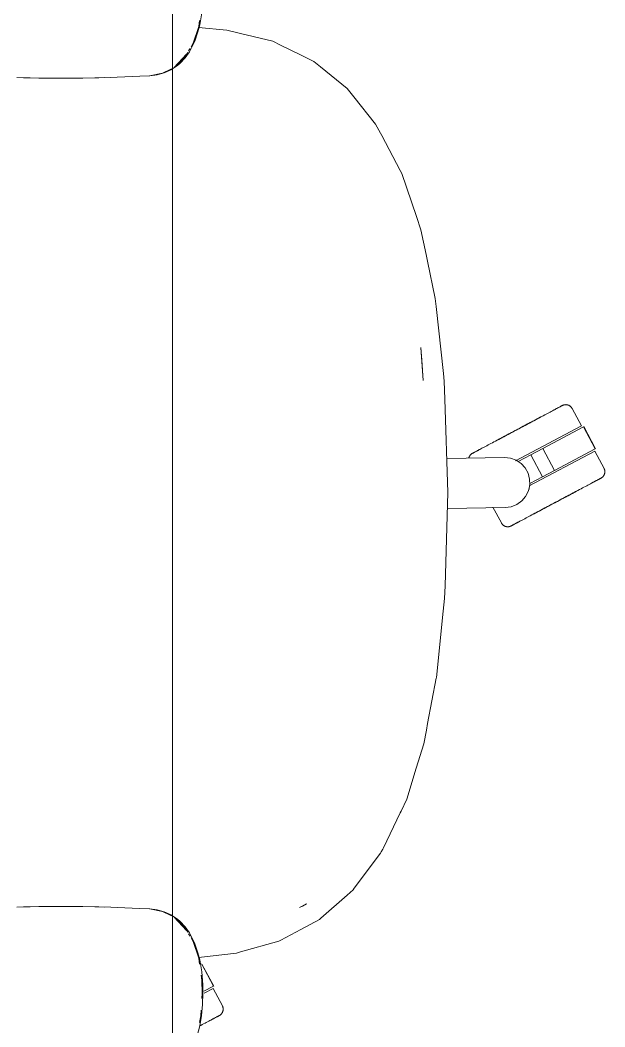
# Model space of a CAD drawing. Header units: millimetres. Extents: x 155927 to 326028, y -36033 to 97293.
# Drawn here: x 221779 to 222106, y 19928 to 20491 of the extents above; entities that cross this region are included whole.
import ezdxf

# ---------------------------------------------------------------- set-up
doc = ezdxf.new("R2010")
doc.units = ezdxf.units.MM
doc.header["$MEASUREMENT"] = 0
doc.layers.add('G-IMPT', color=8, linetype='CONTINUOUS', lineweight=9)
doc.layers.add('I-FURN', color=8, linetype='CONTINUOUS', lineweight=9)

msp = doc.modelspace()

# ---------------------------------------------------------------- linework, layer by layer
at = {"layer": 'G-IMPT'}
for p, q in [((221879.68, 20488.83), (221880.8, 20495.59)), ((221879.13, 20487.99), (221876.1, 20478.6)), ((221878.7, 20484.91), (221879.68, 20488.83)), ((221879.59, 20491.28), (221879.13, 20487.99)), ((221878.7, 20484.91), (221876.96, 20479.82)), ((221879, 20487.37), (221894.87, 20485.93)), ((221894.87, 20485.93), (221900.16, 20484.63)), ((221902.54, 20484.05), (221900.16, 20484.63)), ((221920.48, 20479.64), (221902.54, 20484.05)), ((221876.96, 20479.82), (221874.75, 20475.18)), ((221876.1, 20478.6), (221874.85, 20476.51)), ((221924.84, 20477.5), (221920.48, 20479.64)), ((221924.84, 20477.5), (221936.31, 20471.85)), ((221872.33, 20472.38), (221865.43, 20464.99)), ((221872.33, 20472.38), (221871.05, 20470.91)), ((221873.02, 20473.45), (221871.13, 20470.3)), ((221871.5, 20470.35), (221873.95, 20473.81)), ((221874.35, 20475.68), (221873.49, 20474.24)), ((221874.75, 20475.18), (221873.95, 20473.81)), ((221943.47, 20468.32), (221936.31, 20471.85)), ((221864.46, 20464.22), (221867.32, 20466.17)), ((221871.13, 20470.3), (221865.43, 20464.99)), ((221865.43, 20464.99), (221867.84, 20467.23)), ((221868.64, 20467.31), (221867.32, 20466.17)), ((221870.42, 20470.19), (221867.84, 20467.23)), ((221868.64, 20467.31), (221871.5, 20470.35)), ((221947.13, 20465.35), (221943.47, 20468.32)), ((221947.13, 20465.35), (221962.07, 20453.18)), ((221846.14, 20460.13), (221833.58, 20459.52)), ((221846.14, 20460.13), (221851.81, 20460.42)), ((221858.93, 20461.79), (221851.58, 20460.42)), ((221851.81, 20460.42), (221855.82, 20460.92)), ((221855.82, 20460.92), (221859.77, 20461.98)), ((221863.19, 20463.89), (221858.93, 20461.79)), ((221864.1, 20463.97), (221859.77, 20461.98)), ((221863.19, 20463.89), (221864.46, 20464.52)), ((221789.67, 20459.04), (221777.37, 20459.34)), ((221781.24, 20459.26), (221782.9, 20459.18)), ((221782.9, 20459.18), (221784.98, 20459.18)), ((221789.67, 20459.04), (221795.14, 20458.97)), ((221809.86, 20458.96), (221795.14, 20458.97)), ((221814.37, 20459.02), (221809.86, 20458.96)), ((221814.37, 20459.02), (221830.04, 20459.39)), ((221821.1, 20459.19), (221823.31, 20459.19)), ((221826.64, 20459.34), (221823.31, 20459.19)), ((221830.04, 20459.39), (221833.58, 20459.52)), ((221962.07, 20453.18), (221965.83, 20448.52)), ((221978.04, 20433.38), (221965.83, 20448.52)), ((221978.04, 20433.38), (221980.75, 20428.25)), ((221981.48, 20426.88), (221980.75, 20428.25)), ((221981.48, 20426.88), (221991.77, 20407.37)), ((221991.77, 20407.37), (221992.65, 20405.71)), ((222000.8, 20381.62), (221992.65, 20405.71)), ((222000.8, 20381.62), (222003.31, 20374.18)), ((222006.18, 20360.36), (222003.31, 20374.18)), ((222006.95, 20356.68), (222006.18, 20360.36)), ((222006.95, 20356.68), (222011.3, 20335.74)), ((222011.3, 20335.74), (222011.79, 20331.32)), ((222015.91, 20293.87), (222011.79, 20331.32)), ((222003.27, 20308.32), (222003.88, 20301.37)), ((222004.52, 20290.04), (222003.27, 20308.32)), ((222004.52, 20290.04), (222003.88, 20301.37)), ((222015.91, 20293.87), (222016.4, 20289.5)), ((222016.72, 20279.56), (222016.4, 20289.5)), ((222016.72, 20279.56), (222018.42, 20227.38)), ((222018.42, 20227.38), (222016.81, 20175.21)), ((222016.81, 20175.21), (222016.58, 20167.96)), ((222015.85, 20160.89), (222016.58, 20167.96)), ((222012.03, 20123.9), (222015.85, 20160.89)), ((222007.07, 20098.06), (222011.94, 20123.44)), ((222012.03, 20123.9), (222011.94, 20123.44)), ((222004.91, 20086.79), (222006.37, 20094.39)), ((222007.07, 20098.06), (222006.37, 20094.39)), ((222000.72, 20073.18), (222004.91, 20086.79)), ((221995.4, 20055.91), (222000.72, 20073.18)), ((221995.4, 20055.91), (221992.21, 20049.15)), ((221991.77, 20048.23), (221992.21, 20049.15)), ((221982.51, 20028.59), (221991.77, 20048.23)), ((221980.68, 20025.53), (221981.14, 20026.3)), ((221981.14, 20026.3), (221982.08, 20027.88)), ((221982.51, 20028.59), (221982.08, 20027.88)), ((221980.68, 20025.53), (221966.11, 20006.03)), ((221962.13, 20002.2), (221965.39, 20005.06)), ((221966.11, 20006.03), (221965.39, 20005.06)), ((221962.13, 20002.2), (221947.34, 19989.18)), ((221789.67, 19995.78), (221777.37, 19995.49)), ((221781.24, 19995.57), (221782.9, 19995.65)), ((221782.9, 19995.65), (221784.98, 19995.65)), ((221789.67, 19995.78), (221795.14, 19995.86)), ((221809.86, 19995.86), (221795.14, 19995.86)), ((221814.37, 19995.81), (221809.86, 19995.86)), ((221814.37, 19995.81), (221830.04, 19995.43)), ((221821.1, 19995.64), (221823.31, 19995.64)), ((221826.64, 19995.49), (221823.31, 19995.64)), ((221830.04, 19995.43), (221833.58, 19995.31)), ((221846.14, 19994.69), (221833.58, 19995.31)), ((221846.14, 19994.69), (221851.81, 19994.41)), ((221858.93, 19993.04), (221851.58, 19994.41)), ((221851.81, 19994.41), (221855.82, 19993.91)), ((221855.82, 19993.91), (221859.77, 19992.85)), ((221863.19, 19990.94), (221858.93, 19993.04)), ((221864.1, 19990.86), (221859.77, 19992.85)), ((221939.38, 19997.2), (221935.49, 19995.24)), ((221937.08, 19996.02), (221935.49, 19995.24)), ((221939.38, 19997.2), (221937.08, 19996.02)), ((221863.19, 19990.94), (221864.46, 19990.31)), ((221864.46, 19990.61), (221867.32, 19988.66)), ((221865.43, 19989.84), (221867.84, 19987.6)), ((221872.33, 19982.44), (221865.43, 19989.84)), ((221871.13, 19984.53), (221865.43, 19989.84)), ((221868.64, 19987.52), (221867.32, 19988.66)), ((221870.42, 19984.64), (221867.84, 19987.6)), ((221868.64, 19987.52), (221871.5, 19984.48)), ((221936.24, 19983.01), (221946.68, 19988.59)), ((221947.34, 19989.18), (221946.68, 19988.59)), ((221872.33, 19982.44), (221871.05, 19983.91)), ((221873.02, 19981.38), (221871.13, 19984.53)), ((221871.5, 19984.48), (221873.95, 19981.02)), ((221925.01, 19977), (221936.24, 19983.01)), ((221874.35, 19979.15), (221873.49, 19980.59)), ((221874.75, 19979.65), (221873.95, 19981.02)), ((221876.96, 19975.01), (221874.75, 19979.65)), ((221876.1, 19976.23), (221874.85, 19978.32)), ((221879.13, 19966.84), (221876.1, 19976.23)), ((221902.55, 19970.39), (221923.89, 19976.4)), ((221923.89, 19976.4), (221925.01, 19977)), ((221878.7, 19969.92), (221876.96, 19975.01)), ((221878.7, 19969.92), (221879.68, 19966)), ((221902.55, 19970.39), (221900.29, 19969.76)), ((221879.01, 19967.34), (221900.29, 19969.76)), ((221879.59, 19963.55), (221879.13, 19966.84)), ((221879.68, 19966), (221880.8, 19959.23)), ((221881.37, 19951.92), (221880.8, 19959.23)), ((221880.85, 19954.58), (221880.46, 19957.36)), ((221880.85, 19954.58), (221881.08, 19947.41)), ((221880.89, 19944.3), (221881.08, 19947.41)), ((221881.46, 19947.41), (221881.28, 19941.07)), ((221881.37, 19951.92), (221881.46, 19947.41)), ((221880.3, 19934.59), (221880.5, 19937.79)), ((221880.71, 19934.92), (221881.28, 19941.07)), ((221879.53, 19930.84), (221880.3, 19934.59)), ((221880.71, 19934.92), (221879.71, 19928.99)), ((221878.28, 19923.51), (221879.71, 19928.99))]:
    msp.add_line(p, q, dxfattribs=at)
at = {"layer": 'I-FURN'}
for p, q in [((221864.46, 20869.61), (221864.46, 19469.61)), ((221864.46, 19469.61), (221864.46, 20869.61)), ((222078.59, 20273.93), (222078.03, 20273.64)), ((222078.29, 20273.78), (222078.83, 20274.06)), ((222079.1, 20274.21), (222078.59, 20273.93)), ((222078.83, 20274.06), (222079.33, 20274.33)), ((222079.58, 20274.46), (222079.1, 20274.21)), ((222079.33, 20274.33), (222079.79, 20274.58)), ((222080.03, 20274.7), (222079.58, 20274.46)), ((222079.79, 20274.58), (222080.22, 20274.8)), ((222080.44, 20274.92), (222080.03, 20274.7)), ((222080.22, 20274.8), (222080.62, 20275.01)), ((222080.81, 20275.12), (222080.44, 20274.92)), ((222080.62, 20275.01), (222080.97, 20275.2)), ((222081.15, 20275.3), (222080.81, 20275.12)), ((222080.97, 20275.2), (222081.29, 20275.37)), ((222081.45, 20275.45), (222081.15, 20275.3)), ((222081.29, 20275.37), (222081.57, 20275.52)), ((222081.7, 20275.59), (222081.45, 20275.45)), ((222081.57, 20275.52), (222081.81, 20275.65)), ((222081.92, 20275.71), (222081.7, 20275.59)), ((222081.81, 20275.65), (222082.01, 20275.75)), ((222082.1, 20275.8), (222081.92, 20275.71)), ((222082.01, 20275.75), (222082.17, 20275.84)), ((222082.24, 20275.88), (222082.1, 20275.8)), ((222082.17, 20275.84), (222082.3, 20275.91)), ((222082.34, 20275.93), (222082.24, 20275.88)), ((222082.3, 20275.91), (222082.38, 20275.95)), ((222082.4, 20275.96), (222082.34, 20275.93)), ((222082.38, 20275.95), (222082.42, 20275.97)), ((222082.42, 20275.97), (222082.4, 20275.96)), ((222082.42, 20275.97), (222082.57, 20276.05)), ((222082.42, 20275.97), (222082.42, 20275.97)), ((222082.57, 20276.05), (222082.72, 20276.11)), ((222082.72, 20276.11), (222082.86, 20276.18)), ((222082.86, 20276.18), (222083.02, 20276.23)), ((222083.02, 20276.23), (222083.17, 20276.28)), ((222083.17, 20276.28), (222083.33, 20276.32)), ((222083.33, 20276.32), (222083.48, 20276.36)), ((222083.48, 20276.36), (222083.64, 20276.39)), ((222083.64, 20276.39), (222083.8, 20276.41)), ((222083.8, 20276.41), (222083.96, 20276.43)), ((222083.96, 20276.43), (222084.12, 20276.44)), ((222084.12, 20276.44), (222084.28, 20276.45)), ((222084.28, 20276.45), (222084.44, 20276.44)), ((222084.44, 20276.44), (222084.6, 20276.44)), ((222084.6, 20276.44), (222084.76, 20276.42)), ((222084.76, 20276.42), (222084.92, 20276.4)), ((222084.92, 20276.4), (222085.08, 20276.37)), ((222085.08, 20276.37), (222085.24, 20276.34)), ((222085.24, 20276.34), (222085.4, 20276.3)), ((222085.4, 20276.3), (222085.55, 20276.25)), ((222085.55, 20276.25), (222085.7, 20276.2)), ((222085.7, 20276.2), (222085.85, 20276.14)), ((222085.85, 20276.14), (222086, 20276.08)), ((222086, 20276.08), (222086.15, 20276.01)), ((222086.15, 20276.01), (222086.29, 20275.93)), ((222086.29, 20275.93), (222086.43, 20275.85)), ((222086.43, 20275.85), (222086.56, 20275.76)), ((222086.56, 20275.76), (222086.7, 20275.67)), ((222086.7, 20275.67), (222086.82, 20275.57)), ((222086.82, 20275.57), (222086.95, 20275.47)), ((222086.95, 20275.47), (222087.07, 20275.36)), ((222087.07, 20275.36), (222087.18, 20275.25)), ((222087.18, 20275.25), (222087.29, 20275.13)), ((222087.29, 20275.13), (222087.4, 20275.01)), ((222087.4, 20275.01), (222087.5, 20274.89)), ((222087.5, 20274.89), (222087.6, 20274.76)), ((222087.6, 20274.76), (222087.69, 20274.62)), ((222087.69, 20274.62), (222087.77, 20274.49)), ((222087.77, 20274.49), (222087.85, 20274.35)), ((222087.85, 20274.35), (222087.88, 20274.31)), ((222093.03, 20264.62), (222087.88, 20274.31)), ((222068.24, 20268.43), (222067.33, 20267.95)), ((222067.75, 20268.17), (222068.65, 20268.65)), ((222069.14, 20268.91), (222068.24, 20268.43)), ((222068.65, 20268.65), (222069.54, 20269.12)), ((222070.01, 20269.37), (222069.14, 20268.91)), ((222069.54, 20269.12), (222070.41, 20269.59)), ((222070.87, 20269.83), (222070.01, 20269.37)), ((222070.41, 20269.59), (222071.26, 20270.04)), ((222071.7, 20270.27), (222070.87, 20269.83)), ((222072.52, 20270.71), (222071.7, 20270.27)), ((222073.3, 20271.12), (222072.52, 20270.71)), ((222074.07, 20271.53), (222073.3, 20271.12)), ((222074.8, 20271.92), (222074.07, 20271.53)), ((222075.51, 20272.3), (222074.8, 20271.92)), ((222076.19, 20272.66), (222075.51, 20272.3)), ((222076.83, 20273), (222076.19, 20272.66)), ((222077.45, 20273.33), (222076.83, 20273)), ((222078.03, 20273.64), (222077.45, 20273.33)), ((222077.72, 20273.47), (222078.29, 20273.78)), ((222093.03, 20264.62), (222056.28, 20245.08)), ((222057.56, 20262.75), (222056.55, 20262.22)), ((222057.02, 20262.46), (222058.02, 20263)), ((222058.56, 20263.29), (222057.56, 20262.75)), ((222058.02, 20263), (222059.03, 20263.53)), ((222059.57, 20263.82), (222058.56, 20263.29)), ((222059.03, 20263.53), (222060.03, 20264.07)), ((222060.57, 20264.35), (222059.57, 20263.82)), ((222060.03, 20264.07), (222061.02, 20264.6)), ((222061.56, 20264.88), (222060.57, 20264.35)), ((222061.02, 20264.6), (222062.02, 20265.12)), ((222062.55, 20265.41), (222061.56, 20264.88)), ((222062.02, 20265.12), (222063, 20265.65)), ((222063.53, 20265.93), (222062.55, 20265.41)), ((222063, 20265.65), (222063.97, 20266.16)), ((222064.49, 20266.44), (222063.53, 20265.93)), ((222063.97, 20266.16), (222064.94, 20266.68)), ((222065.45, 20266.95), (222064.49, 20266.44)), ((222064.94, 20266.68), (222065.89, 20267.18)), ((222066.4, 20267.45), (222065.45, 20266.95)), ((222065.89, 20267.18), (222066.83, 20267.68)), ((222067.33, 20267.95), (222066.4, 20267.45)), ((222066.83, 20267.68), (222067.75, 20268.17)), ((222071.44, 20252.01), (222094.15, 20264.09)), ((222094.15, 20264.09), (222100.72, 20251.73)), ((222100.89, 20251.82), (222094.32, 20264.18)), ((222046.83, 20257.05), (222045.92, 20256.57)), ((222046.34, 20256.79), (222047.25, 20257.27)), ((222047.75, 20257.54), (222046.83, 20257.05)), ((222047.25, 20257.27), (222048.18, 20257.77)), ((222048.69, 20258.04), (222047.75, 20257.54)), ((222048.18, 20257.77), (222049.12, 20258.27)), ((222049.64, 20258.54), (222048.69, 20258.04)), ((222049.12, 20258.27), (222050.08, 20258.78)), ((222050.6, 20259.05), (222049.64, 20258.54)), ((222050.08, 20258.78), (222051.05, 20259.29)), ((222051.58, 20259.57), (222050.6, 20259.05)), ((222051.05, 20259.29), (222052.03, 20259.81)), ((222052.56, 20260.1), (222051.58, 20259.57)), ((222052.03, 20259.81), (222053.02, 20260.34)), ((222053.55, 20260.62), (222052.56, 20260.1)), ((222053.02, 20260.34), (222054.01, 20260.87)), ((222054.55, 20261.15), (222053.55, 20260.62)), ((222054.01, 20260.87), (222055.01, 20261.4)), ((222055.55, 20261.68), (222054.55, 20261.15)), ((222055.01, 20261.4), (222056.01, 20261.93)), ((222056.55, 20262.22), (222055.55, 20261.68)), ((222056.01, 20261.93), (222057.02, 20262.46)), ((222036.28, 20251.44), (222035.75, 20251.16)), ((222035.99, 20251.28), (222036.54, 20251.58)), ((222036.85, 20251.74), (222036.28, 20251.44)), ((222036.54, 20251.58), (222037.13, 20251.89)), ((222037.45, 20252.06), (222036.85, 20251.74)), ((222038.09, 20252.4), (222037.45, 20252.06)), ((222038.75, 20252.75), (222038.09, 20252.4)), ((222039.45, 20253.12), (222038.75, 20252.75)), ((222040.17, 20253.51), (222039.45, 20253.12)), ((222040.92, 20253.9), (222040.17, 20253.51)), ((222041.69, 20254.32), (222040.92, 20253.9)), ((222042.49, 20254.74), (222041.69, 20254.32)), ((222043.32, 20255.18), (222042.49, 20254.74)), ((222044.17, 20255.63), (222043.32, 20255.18)), ((222045.03, 20256.09), (222044.17, 20255.63)), ((222045.92, 20256.57), (222045.03, 20256.09)), ((222064.8, 20248.48), (222071.44, 20252.01)), ((222071.44, 20252.01), (222078.01, 20239.65)), ((222100.72, 20251.73), (222078.01, 20239.65)), ((222017.8, 20246.34), (222050, 20246.9)), ((222030.12, 20246.61), (222030.16, 20246.76)), ((222030.16, 20246.76), (222030.21, 20246.92)), ((222030.21, 20246.92), (222030.26, 20247.07)), ((222030.26, 20247.07), (222030.32, 20247.22)), ((222030.32, 20247.22), (222030.38, 20247.37)), ((222030.38, 20247.37), (222030.45, 20247.51)), ((222030.45, 20247.51), (222030.53, 20247.66)), ((222030.53, 20247.66), (222030.61, 20247.8)), ((222030.61, 20247.8), (222030.7, 20247.93)), ((222030.7, 20247.93), (222030.79, 20248.06)), ((222030.79, 20248.06), (222030.89, 20248.19)), ((222030.89, 20248.19), (222030.99, 20248.32)), ((222030.99, 20248.32), (222031.1, 20248.44)), ((222031.1, 20248.44), (222031.21, 20248.55)), ((222031.21, 20248.55), (222031.33, 20248.66)), ((222031.33, 20248.66), (222031.45, 20248.77)), ((222031.45, 20248.77), (222031.57, 20248.87)), ((222031.57, 20248.87), (222031.7, 20248.97)), ((222031.7, 20248.97), (222031.84, 20249.06)), ((222031.84, 20249.06), (222031.97, 20249.14)), ((222031.97, 20249.14), (222032.11, 20249.22)), ((222032.11, 20249.22), (222032.15, 20249.24)), ((222032.15, 20249.24), (222032.17, 20249.25)), ((222032.16, 20249.25), (222032.15, 20249.24)), ((222032.2, 20249.27), (222032.16, 20249.25)), ((222032.17, 20249.25), (222032.23, 20249.29)), ((222032.28, 20249.31), (222032.2, 20249.27)), ((222032.23, 20249.29), (222032.33, 20249.34)), ((222032.4, 20249.38), (222032.28, 20249.31)), ((222032.33, 20249.34), (222032.47, 20249.41)), ((222032.56, 20249.46), (222032.4, 20249.38)), ((222032.47, 20249.41), (222032.65, 20249.51)), ((222032.77, 20249.57), (222032.56, 20249.46)), ((222032.65, 20249.51), (222032.87, 20249.63)), ((222033.01, 20249.7), (222032.77, 20249.57)), ((222032.87, 20249.63), (222033.13, 20249.76)), ((222033.29, 20249.85), (222033.01, 20249.7)), ((222033.13, 20249.76), (222033.43, 20249.92)), ((222033.6, 20250.02), (222033.29, 20249.85)), ((222033.43, 20249.92), (222033.76, 20250.1)), ((222033.96, 20250.2), (222033.6, 20250.02)), ((222033.76, 20250.1), (222034.13, 20250.3)), ((222034.35, 20250.41), (222033.96, 20250.2)), ((222034.13, 20250.3), (222034.54, 20250.52)), ((222034.78, 20250.64), (222034.35, 20250.41)), ((222034.54, 20250.52), (222034.99, 20250.75)), ((222035.25, 20250.89), (222034.78, 20250.64)), ((222034.99, 20250.75), (222035.47, 20251.01)), ((222035.75, 20251.16), (222035.25, 20250.89)), ((222035.47, 20251.01), (222035.99, 20251.28)), ((222050, 20246.9), (222053.35, 20246.55)), ((222053.35, 20246.55), (222056.52, 20245.41)), ((222057.65, 20244.68), (222064.8, 20248.48)), ((222100.54, 20250.5), (222063.82, 20230.97)), ((222064.8, 20248.48), (222071.37, 20236.12)), ((222105.69, 20240.81), (222100.54, 20250.5)), ((222056.52, 20245.41), (222059.33, 20243.54)), ((222059.33, 20243.54), (222061.61, 20241.06)), ((222061.61, 20241.06), (222063.23, 20238.1)), ((222105.69, 20240.81), (222105.76, 20240.67)), ((222105.76, 20240.67), (222105.83, 20240.52)), ((222105.83, 20240.52), (222105.89, 20240.37)), ((222105.89, 20240.37), (222105.94, 20240.22)), ((222105.94, 20240.22), (222105.99, 20240.06)), ((222063.23, 20238.1), (222064.1, 20234.84)), ((222064.1, 20234.84), (222064.16, 20231.46)), ((222071.37, 20236.12), (222064.23, 20232.32)), ((222078.01, 20239.65), (222071.37, 20236.12)), ((222102.41, 20234.5), (222102.04, 20234.3)), ((222102.21, 20234.4), (222102.57, 20234.59)), ((222102.74, 20234.68), (222102.41, 20234.5)), ((222102.57, 20234.59), (222102.89, 20234.76)), ((222103.04, 20234.84), (222102.74, 20234.68)), ((222102.89, 20234.76), (222103.17, 20234.9)), ((222103.3, 20234.98), (222103.04, 20234.84)), ((222103.17, 20234.9), (222103.41, 20235.03)), ((222103.52, 20235.09), (222103.3, 20234.98)), ((222103.41, 20235.03), (222103.61, 20235.14)), ((222103.7, 20235.19), (222103.52, 20235.09)), ((222103.61, 20235.14), (222103.77, 20235.23)), ((222103.84, 20235.26), (222103.7, 20235.19)), ((222103.77, 20235.23), (222103.89, 20235.29)), ((222103.94, 20235.32), (222103.84, 20235.26)), ((222103.89, 20235.29), (222103.97, 20235.33)), ((222104, 20235.35), (222103.94, 20235.32)), ((222103.97, 20235.33), (222104.01, 20235.36)), ((222104.02, 20235.36), (222104, 20235.35)), ((222104.01, 20235.36), (222104.02, 20235.36)), ((222104.06, 20235.38), (222104.02, 20235.36)), ((222104.2, 20235.46), (222104.06, 20235.38)), ((222104.34, 20235.55), (222104.2, 20235.46)), ((222104.47, 20235.64), (222104.34, 20235.55)), ((222104.6, 20235.73), (222104.47, 20235.64)), ((222104.72, 20235.83), (222104.6, 20235.73)), ((222104.84, 20235.94), (222104.72, 20235.83)), ((222104.96, 20236.05), (222104.84, 20235.94)), ((222105.07, 20236.17), (222104.96, 20236.05)), ((222105.18, 20236.29), (222105.07, 20236.17)), ((222105.28, 20236.41), (222105.18, 20236.29)), ((222105.38, 20236.54), (222105.28, 20236.41)), ((222105.47, 20236.67), (222105.38, 20236.54)), ((222105.56, 20236.81), (222105.47, 20236.67)), ((222105.64, 20236.95), (222105.56, 20236.81)), ((222105.72, 20237.09), (222105.64, 20236.95)), ((222105.79, 20237.23), (222105.72, 20237.09)), ((222105.85, 20237.38), (222105.79, 20237.23)), ((222105.91, 20237.53), (222105.85, 20237.38)), ((222105.97, 20237.68), (222105.91, 20237.53)), ((222106.01, 20237.84), (222105.97, 20237.68)), ((222105.99, 20240.06), (222106.03, 20239.91)), ((222106.05, 20237.99), (222106.01, 20237.84)), ((222106.03, 20239.91), (222106.07, 20239.75)), ((222106.09, 20238.15), (222106.05, 20237.99)), ((222106.07, 20239.75), (222106.1, 20239.59)), ((222106.11, 20238.31), (222106.09, 20238.15)), ((222106.1, 20239.59), (222106.13, 20239.43)), ((222106.13, 20238.47), (222106.11, 20238.31)), ((222106.13, 20239.43), (222106.14, 20239.27)), ((222106.15, 20238.63), (222106.13, 20238.47)), ((222106.14, 20239.27), (222106.15, 20239.11)), ((222106.15, 20239.11), (222106.16, 20238.95)), ((222106.16, 20238.79), (222106.15, 20238.63)), ((222106.16, 20238.95), (222106.16, 20238.79)), ((222064.16, 20231.46), (222063.41, 20228.18)), ((222091.14, 20228.51), (222092.01, 20228.97)), ((222092.01, 20228.97), (222092.85, 20229.42)), ((222092.85, 20229.42), (222093.68, 20229.86)), ((222093.68, 20229.86), (222094.48, 20230.28)), ((222094.48, 20230.28), (222095.25, 20230.7)), ((222095.25, 20230.7), (222096, 20231.1)), ((222096, 20231.1), (222096.73, 20231.48)), ((222096.73, 20231.48), (222097.42, 20231.85)), ((222097.42, 20231.85), (222098.08, 20232.2)), ((222098.08, 20232.2), (222098.72, 20232.54)), ((222098.72, 20232.54), (222099.32, 20232.86)), ((222099.63, 20233.02), (222099.05, 20232.71)), ((222099.32, 20232.86), (222099.89, 20233.16)), ((222100.18, 20233.32), (222099.63, 20233.02)), ((222099.89, 20233.16), (222100.42, 20233.45)), ((222100.7, 20233.59), (222100.18, 20233.32)), ((222100.42, 20233.45), (222100.92, 20233.71)), ((222101.18, 20233.85), (222100.7, 20233.59)), ((222100.92, 20233.71), (222101.39, 20233.96)), ((222101.63, 20234.09), (222101.18, 20233.85)), ((222101.39, 20233.96), (222101.82, 20234.19)), ((222102.04, 20234.3), (222101.63, 20234.09)), ((222101.82, 20234.19), (222102.21, 20234.4)), ((222061.89, 20225.16), (222059.7, 20222.6)), ((222063.41, 20228.18), (222061.89, 20225.16)), ((222080.62, 20222.92), (222081.62, 20223.45)), ((222082.16, 20223.74), (222081.16, 20223.21)), ((222081.62, 20223.45), (222082.62, 20223.98)), ((222083.16, 20224.26), (222082.16, 20223.74)), ((222082.62, 20223.98), (222083.61, 20224.51)), ((222084.14, 20224.79), (222083.16, 20224.26)), ((222083.61, 20224.51), (222084.59, 20225.03)), ((222085.12, 20225.31), (222084.14, 20224.79)), ((222084.59, 20225.03), (222085.57, 20225.55)), ((222086.09, 20225.83), (222085.12, 20225.31)), ((222085.57, 20225.55), (222086.53, 20226.06)), ((222087.05, 20226.33), (222086.09, 20225.83)), ((222086.53, 20226.06), (222087.48, 20226.57)), ((222087.99, 20226.84), (222087.05, 20226.33)), ((222087.48, 20226.57), (222088.42, 20227.06)), ((222088.92, 20227.33), (222087.99, 20226.84)), ((222088.42, 20227.06), (222089.34, 20227.56)), ((222089.84, 20227.82), (222088.92, 20227.33)), ((222089.34, 20227.56), (222090.25, 20228.04)), ((222090.25, 20228.04), (222091.14, 20228.51)), ((222050.48, 20218.92), (222018.14, 20218.35)), ((222043.59, 20219.14), (222048.3, 20210.29)), ((222053.82, 20219.38), (222050.48, 20218.92)), ((222056.96, 20220.63), (222053.82, 20219.38)), ((222059.7, 20222.6), (222056.96, 20220.63)), ((222069.77, 20217.15), (222070.72, 20217.65)), ((222071.23, 20217.93), (222070.28, 20217.42)), ((222070.72, 20217.65), (222071.68, 20218.16)), ((222072.2, 20218.44), (222071.23, 20217.93)), ((222071.68, 20218.16), (222072.64, 20218.68)), ((222073.17, 20218.96), (222072.2, 20218.44)), ((222072.64, 20218.68), (222073.62, 20219.2)), ((222074.16, 20219.48), (222073.17, 20218.96)), ((222073.62, 20219.2), (222074.61, 20219.72)), ((222075.15, 20220.01), (222074.16, 20219.48)), ((222074.61, 20219.72), (222075.6, 20220.25)), ((222076.14, 20220.54), (222075.15, 20220.01)), ((222075.6, 20220.25), (222076.6, 20220.78)), ((222077.15, 20221.07), (222076.14, 20220.54)), ((222076.6, 20220.78), (222077.61, 20221.31)), ((222078.15, 20221.6), (222077.15, 20221.07)), ((222077.61, 20221.31), (222078.61, 20221.85)), ((222079.15, 20222.14), (222078.15, 20221.6)), ((222078.61, 20221.85), (222079.62, 20222.38)), ((222080.16, 20222.67), (222079.15, 20222.14)), ((222079.62, 20222.38), (222080.62, 20222.92)), ((222081.16, 20223.21), (222080.16, 20222.67)), ((222059.99, 20211.94), (222060.66, 20212.31)), ((222060.66, 20212.31), (222061.37, 20212.68)), ((222061.37, 20212.68), (222062.11, 20213.07)), ((222062.11, 20213.07), (222062.87, 20213.48)), ((222062.87, 20213.48), (222063.65, 20213.9)), ((222063.65, 20213.9), (222064.47, 20214.33)), ((222064.47, 20214.33), (222065.3, 20214.77)), ((222065.76, 20215.02), (222064.91, 20214.57)), ((222065.3, 20214.77), (222066.16, 20215.23)), ((222066.63, 20215.48), (222065.76, 20215.02)), ((222066.16, 20215.23), (222067.04, 20215.69)), ((222067.52, 20215.95), (222066.63, 20215.48)), ((222067.04, 20215.69), (222067.93, 20216.17)), ((222068.42, 20216.43), (222067.52, 20215.95)), ((222067.93, 20216.17), (222068.85, 20216.66)), ((222069.35, 20216.92), (222068.42, 20216.43)), ((222068.85, 20216.66), (222069.77, 20217.15)), ((222070.28, 20217.42), (222069.35, 20216.92)), ((222048.32, 20210.26), (222048.3, 20210.29)), ((222048.4, 20210.12), (222048.32, 20210.26)), ((222048.48, 20209.98), (222048.4, 20210.12)), ((222048.57, 20209.85), (222048.48, 20209.98)), ((222048.67, 20209.72), (222048.57, 20209.85)), ((222048.77, 20209.59), (222048.67, 20209.72)), ((222048.88, 20209.47), (222048.77, 20209.59)), ((222048.99, 20209.35), (222048.88, 20209.47)), ((222049.1, 20209.24), (222048.99, 20209.35)), ((222049.22, 20209.13), (222049.1, 20209.24)), ((222049.35, 20209.03), (222049.22, 20209.13)), ((222049.48, 20208.93), (222049.35, 20209.03)), ((222049.61, 20208.84), (222049.48, 20208.93)), ((222049.74, 20208.75), (222049.61, 20208.84)), ((222049.88, 20208.67), (222049.74, 20208.75)), ((222050.02, 20208.6), (222049.88, 20208.67)), ((222050.17, 20208.52), (222050.02, 20208.6)), ((222050.32, 20208.46), (222050.17, 20208.52)), ((222050.47, 20208.4), (222050.32, 20208.46)), ((222050.62, 20208.35), (222050.47, 20208.4)), ((222050.77, 20208.3), (222050.62, 20208.35)), ((222050.93, 20208.26), (222050.77, 20208.3)), ((222051.09, 20208.23), (222050.93, 20208.26)), ((222051.25, 20208.2), (222051.09, 20208.23)), ((222051.41, 20208.18), (222051.25, 20208.2)), ((222051.57, 20208.17), (222051.41, 20208.18)), ((222051.73, 20208.16), (222051.57, 20208.17)), ((222051.89, 20208.16), (222051.73, 20208.16)), ((222052.05, 20208.16), (222051.89, 20208.16)), ((222052.21, 20208.17), (222052.05, 20208.16)), ((222052.37, 20208.19), (222052.21, 20208.17)), ((222052.53, 20208.21), (222052.37, 20208.19)), ((222052.69, 20208.24), (222052.53, 20208.21)), ((222052.85, 20208.28), (222052.69, 20208.24)), ((222053, 20208.32), (222052.85, 20208.28)), ((222053.16, 20208.37), (222053, 20208.32)), ((222053.31, 20208.43), (222053.16, 20208.37)), ((222053.46, 20208.49), (222053.31, 20208.43)), ((222053.6, 20208.55), (222053.46, 20208.49)), ((222053.75, 20208.63), (222053.6, 20208.55)), ((222053.79, 20208.65), (222053.75, 20208.63)), ((222053.75, 20208.63), (222053.77, 20208.64)), ((222053.75, 20208.63), (222053.75, 20208.63)), ((222053.77, 20208.64), (222053.83, 20208.67)), ((222053.88, 20208.7), (222053.79, 20208.65)), ((222053.83, 20208.67), (222053.93, 20208.72)), ((222054, 20208.76), (222053.88, 20208.7)), ((222053.93, 20208.72), (222054.07, 20208.8)), ((222054.16, 20208.85), (222054, 20208.76)), ((222054.07, 20208.8), (222054.25, 20208.89)), ((222054.36, 20208.95), (222054.16, 20208.85)), ((222054.25, 20208.89), (222054.47, 20209.01)), ((222054.6, 20209.08), (222054.36, 20208.95)), ((222054.47, 20209.01), (222054.73, 20209.15)), ((222054.88, 20209.23), (222054.6, 20209.08)), ((222054.73, 20209.15), (222055.02, 20209.31)), ((222055.2, 20209.4), (222054.88, 20209.23)), ((222055.02, 20209.31), (222055.36, 20209.48)), ((222055.55, 20209.59), (222055.2, 20209.4)), ((222055.36, 20209.48), (222055.73, 20209.68)), ((222055.95, 20209.8), (222055.55, 20209.59)), ((222055.73, 20209.68), (222056.14, 20209.9)), ((222056.38, 20210.03), (222055.95, 20209.8)), ((222056.14, 20209.9), (222056.59, 20210.14)), ((222056.84, 20210.27), (222056.38, 20210.03)), ((222056.59, 20210.14), (222057.07, 20210.39)), ((222057.34, 20210.54), (222056.84, 20210.27)), ((222057.07, 20210.39), (222057.59, 20210.67)), ((222057.88, 20210.82), (222057.34, 20210.54)), ((222057.59, 20210.67), (222058.14, 20210.96)), ((222058.45, 20211.13), (222057.88, 20210.82)), ((222058.14, 20210.96), (222058.72, 20211.27)), ((222058.72, 20211.27), (222059.34, 20211.6)), ((222059.34, 20211.6), (222059.99, 20211.94)), ((221880.69, 19963.49), (221880.79, 19963.54)), ((221880.79, 19963.54), (221887.36, 19951.18)), ((221887.53, 19951.27), (221880.96, 19963.63)), ((221887.36, 19951.18), (221882.07, 19948.37)), ((221887.18, 19949.95), (221882.26, 19947.34)), ((221892.33, 19940.26), (221887.18, 19949.95)), ((221892.12, 19936.13), (221892.02, 19935.99)), ((221892.2, 19936.26), (221892.12, 19936.13)), ((221892.28, 19936.4), (221892.2, 19936.26)), ((221892.36, 19936.54), (221892.28, 19936.4)), ((221892.33, 19940.26), (221892.4, 19940.12)), ((221892.43, 19936.69), (221892.36, 19936.54)), ((221892.4, 19940.12), (221892.47, 19939.97)), ((221892.5, 19936.83), (221892.43, 19936.69)), ((221892.47, 19939.97), (221892.53, 19939.82)), ((221892.55, 19936.99), (221892.5, 19936.83)), ((221892.53, 19939.82), (221892.58, 19939.67)), ((221892.61, 19937.14), (221892.55, 19936.99)), ((221892.58, 19939.67), (221892.63, 19939.52)), ((221892.65, 19937.29), (221892.61, 19937.14)), ((221892.63, 19939.52), (221892.68, 19939.36)), ((221892.69, 19937.45), (221892.65, 19937.29)), ((221892.68, 19939.36), (221892.71, 19939.21)), ((221892.73, 19937.61), (221892.69, 19937.45)), ((221892.71, 19939.21), (221892.74, 19939.05)), ((221892.75, 19937.76), (221892.73, 19937.61)), ((221892.74, 19939.05), (221892.77, 19938.89)), ((221892.78, 19937.92), (221892.75, 19937.76)), ((221892.77, 19938.89), (221892.78, 19938.73)), ((221892.78, 19938.73), (221892.8, 19938.57)), ((221892.79, 19938.08), (221892.78, 19937.92)), ((221892.8, 19938.25), (221892.79, 19938.08)), ((221892.8, 19938.57), (221892.8, 19938.41)), ((221892.8, 19938.41), (221892.8, 19938.25)), ((221881.89, 19930.15), (221882.64, 19930.55)), ((221882.64, 19930.55), (221883.37, 19930.93)), ((221883.37, 19930.93), (221884.06, 19931.3)), ((221884.06, 19931.3), (221884.72, 19931.66)), ((221884.72, 19931.66), (221885.36, 19931.99)), ((221885.36, 19931.99), (221885.96, 19932.31)), ((221886.27, 19932.48), (221885.69, 19932.17)), ((221885.96, 19932.31), (221886.53, 19932.62)), ((221886.82, 19932.77), (221886.27, 19932.48)), ((221886.53, 19932.62), (221887.06, 19932.9)), ((221887.34, 19933.05), (221886.82, 19932.77)), ((221887.06, 19932.9), (221887.57, 19933.17)), ((221887.82, 19933.3), (221887.34, 19933.05)), ((221887.57, 19933.17), (221888.03, 19933.41)), ((221888.27, 19933.54), (221887.82, 19933.3)), ((221888.03, 19933.41), (221888.46, 19933.64)), ((221888.68, 19933.76), (221888.27, 19933.54)), ((221888.46, 19933.64), (221888.85, 19933.85)), ((221889.05, 19933.96), (221888.68, 19933.76)), ((221888.85, 19933.85), (221889.21, 19934.04)), ((221889.39, 19934.13), (221889.05, 19933.96)), ((221889.21, 19934.04), (221889.53, 19934.21)), ((221889.68, 19934.29), (221889.39, 19934.13)), ((221889.53, 19934.21), (221889.81, 19934.36)), ((221889.94, 19934.43), (221889.68, 19934.29)), ((221889.81, 19934.36), (221890.05, 19934.49)), ((221890.16, 19934.55), (221889.94, 19934.43)), ((221890.05, 19934.49), (221890.25, 19934.59)), ((221890.34, 19934.64), (221890.16, 19934.55)), ((221890.25, 19934.59), (221890.41, 19934.68)), ((221890.48, 19934.72), (221890.34, 19934.64)), ((221890.41, 19934.68), (221890.53, 19934.74)), ((221890.58, 19934.77), (221890.48, 19934.72)), ((221890.53, 19934.74), (221890.61, 19934.79)), ((221890.64, 19934.8), (221890.58, 19934.77)), ((221890.61, 19934.79), (221890.66, 19934.81)), ((221890.66, 19934.81), (221890.64, 19934.8)), ((221890.7, 19934.83), (221890.66, 19934.81)), ((221890.66, 19934.81), (221890.66, 19934.81)), ((221890.84, 19934.91), (221890.7, 19934.83)), ((221890.98, 19935), (221890.84, 19934.91)), ((221891.11, 19935.09), (221890.98, 19935)), ((221891.24, 19935.19), (221891.11, 19935.09)), ((221891.36, 19935.29), (221891.24, 19935.19)), ((221891.49, 19935.39), (221891.36, 19935.29)), ((221891.6, 19935.51), (221891.49, 19935.39)), ((221891.72, 19935.62), (221891.6, 19935.51)), ((221891.82, 19935.74), (221891.72, 19935.62)), ((221891.93, 19935.87), (221891.82, 19935.74)), ((221892.02, 19935.99), (221891.93, 19935.87)), ((221879.49, 19928.88), (221880.32, 19929.31)), ((221880.32, 19929.31), (221881.12, 19929.74)), ((221881.12, 19929.74), (221881.89, 19930.15))]:
    msp.add_line(p, q, dxfattribs=at)
msp.add_arc((222050.43, 20232.91), 13.81, 342.664, 347.6527, dxfattribs=at)
msp.add_open_spline([(222064.04, 20230.55), (222063.96, 20230.12), (222063.86, 20229.69), (222063.74, 20229.27)], degree=3, dxfattribs=at)

doc.saveas('drawing.dxf')
